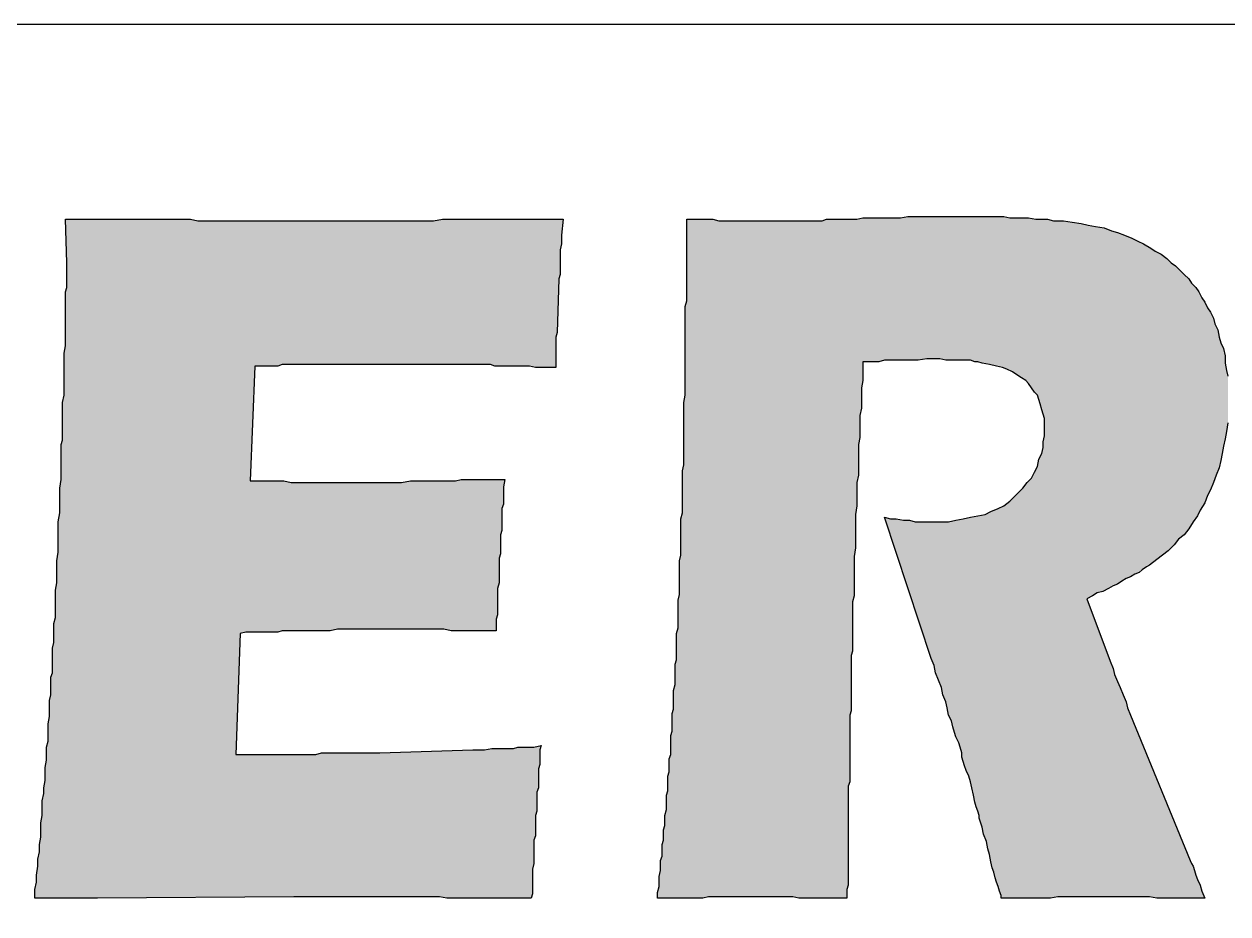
# Model space of a CAD drawing. Extents: x 0 to 48, y 0 to 36.
# Drawn here: x 45.535 to 46.22, y 6.915 to 7.422 of the extents above; entities that cross this region are included whole.
import ezdxf

# ---------------------------------------------------------------- set-up
doc = ezdxf.new("R2010")
doc.units = 0
doc.header["$LTSCALE"] = 10
doc.header["$MEASUREMENT"] = 0
doc.layers.add('BDR-18', color=1, linetype='Continuous')

# ---------------------------------------------------------------- blocks, each defined once
blk = doc.blocks.new('hel_logo_borderless')
at = {"layer": 'BDR-18', "linetype": 'ByBlock'}
h = blk.add_hatch(color=256, dxfattribs=at)
h.dxf.hatch_style = 1
h.paths.add_polyline_path([(1.04104, 1.37716), (1.04104, 1.38212), (1.04186, 1.38627), (1.04186, 1.39041), (1.04269, 1.39537), (1.04269, 1.39951), (1.04352, 1.40365), (1.04352, 1.40779), (1.04435, 1.41193), (1.04435, 1.41607), (1.04435, 1.42021), (1.04518, 1.42435), (1.04518, 1.42849), (1.04518, 1.43263), (1.046, 1.43677), (1.046, 1.44009), (1.04683, 1.44423), (1.04683, 1.44837), (1.04683, 1.45168), (1.04766, 1.45582), (1.04766, 1.45913), (1.04766, 1.46327), (1.04849, 1.46658), (1.04849, 1.4699), (1.04849, 1.47321), (1.04849, 1.47652), (1.04932, 1.48066), (1.04932, 1.48397), (1.04932, 1.48728), (1.04932, 1.48977), (1.05014, 1.49308), (1.05014, 1.49639), (1.05014, 1.4997), (1.05014, 1.50302), (1.05097, 1.5055), (1.05097, 1.50881), (1.05097, 1.51213), (1.05097, 1.51544), (1.05097, 1.51958), (1.0518, 1.52289), (1.0518, 1.5262), (1.0518, 1.52951), (1.0518, 1.53365), (1.05263, 1.53697), (1.05263, 1.54111), (1.05263, 1.54525), (1.05263, 1.54856), (1.05263, 1.5527), (1.05346, 1.55684), (1.05346, 1.56098), (1.05346, 1.56512), (1.05346, 1.56926), (1.05428, 1.57423), (1.05428, 1.57837), (1.05428, 1.58251), (1.05428, 1.58748), (1.05428, 1.59162), (1.05511, 1.59658), (1.05511, 1.60072), (1.05511, 1.60569), (1.05511, 1.61066), (1.05594, 1.61563), (1.05594, 1.61811), (1.05594, 1.6206), (1.05594, 1.62308), (1.05594, 1.62557), (1.05594, 1.62805), (1.05594, 1.63053), (1.05594, 1.63302), (1.05594, 1.6355), (1.05677, 1.63799), (1.05677, 1.64047), (1.05677, 1.64544), (1.05677, 1.65041), (1.05677, 1.65455), (1.05677, 1.65951), (1.0576, 1.66365), (1.0576, 1.66779), (1.0576, 1.67193), (1.0576, 1.67607), (1.0576, 1.68021), (1.0576, 1.68436), (1.0576, 1.68767), (1.05842, 1.69181), (1.05842, 1.69512), (1.05842, 1.69843), (1.05842, 1.70174), (1.05842, 1.70506), (1.05842, 1.70837), (1.05842, 1.71085), (1.05842, 1.71416), (1.05842, 1.71665), (1.05842, 1.71996), (1.05842, 1.72244), (1.05925, 1.72493), (1.05925, 1.72741), (1.05925, 1.73155), (1.05925, 1.73569), (1.05925, 1.739), (1.05842, 1.76385), (1.06256, 1.76385), (1.0667, 1.76385), (1.07002, 1.76385), (1.07416, 1.76385), (1.0783, 1.76385), (1.08161, 1.76385), (1.08575, 1.76385), (1.08989, 1.76385), (1.09403, 1.76385), (1.09817, 1.76385), (1.10314, 1.76385), (1.10728, 1.76385), (1.11142, 1.76385), (1.11556, 1.76385), (1.12053, 1.76385), (1.12467, 1.76385), (1.12963, 1.76385), (1.13377, 1.76302), (1.13874, 1.76302), (1.14288, 1.76302), (1.14785, 1.76302), (1.15282, 1.76302), (1.15779, 1.76302), (1.16276, 1.76302), (1.16524, 1.76302), (1.16772, 1.76302), (1.17021, 1.76302), (1.17269, 1.76302), (1.17518, 1.76302), (1.17766, 1.76302), (1.18014, 1.76302), (1.18263, 1.76302), (1.18511, 1.76302), (1.1876, 1.76302), (1.19008, 1.76302), (1.19256, 1.76302), (1.19505, 1.76302), (1.19836, 1.76302), (1.20084, 1.76302), (1.20333, 1.76302), (1.2083, 1.76302), (1.21327, 1.76302), (1.21741, 1.76302), (1.22237, 1.76302), (1.22734, 1.76302), (1.23231, 1.76302), (1.23645, 1.76302), (1.24142, 1.76302), (1.24556, 1.76302), (1.25053, 1.76302), (1.25467, 1.76302), (1.25963, 1.76302), (1.26378, 1.76302), (1.26792, 1.76302), (1.27288, 1.76385), (1.27702, 1.76385), (1.28116, 1.76385), (1.2853, 1.76385), (1.28944, 1.76385), (1.29358, 1.76385), (1.29772, 1.76385), (1.30186, 1.76385), (1.306, 1.76385), (1.31014, 1.76385), (1.31428, 1.76385), (1.31842, 1.76385), (1.32174, 1.76385), (1.32588, 1.76385), (1.33002, 1.76385), (1.33333, 1.76385), (1.33747, 1.76385), (1.34161, 1.76385), (1.34078, 1.75474), (1.34078, 1.75308), (1.34078, 1.75143), (1.34078, 1.74977), (1.33995, 1.74646), (1.33995, 1.74315), (1.33995, 1.73983), (1.33995, 1.73735), (1.33995, 1.73486), (1.33995, 1.73238), (1.33913, 1.7299), (1.3383, 1.69926), (1.33747, 1.69678), (1.33747, 1.69429), (1.33747, 1.69181), (1.33747, 1.68932), (1.33747, 1.68684), (1.33747, 1.68436), (1.33747, 1.68187), (1.33747, 1.67939), (1.33416, 1.67939), (1.33167, 1.67939), (1.32836, 1.67939), (1.32588, 1.67939), (1.32257, 1.68021), (1.32008, 1.68021), (1.31677, 1.68021), (1.31428, 1.68021), (1.31097, 1.68021), (1.30849, 1.68021), (1.306, 1.68021), (1.30269, 1.68021), (1.30021, 1.68104), (1.29772, 1.68104), (1.29524, 1.68104), (1.29276, 1.68104), (1.29027, 1.68104), (1.28779, 1.68104), (1.2853, 1.68104), (1.28282, 1.68104), (1.27785, 1.68104), (1.27288, 1.68104), (1.26874, 1.68104), (1.26378, 1.68104), (1.25963, 1.68104), (1.25549, 1.68104), (1.25053, 1.68104), (1.24639, 1.68104), (1.24225, 1.68104), (1.23893, 1.68104), (1.23479, 1.68104), (1.23148, 1.68104), (1.22817, 1.68104), (1.22486, 1.68104), (1.22155, 1.68104), (1.21906, 1.68104), (1.21658, 1.68104), (1.21409, 1.68104), (1.21161, 1.68104), (1.20995, 1.68104), (1.20581, 1.68104), (1.2025, 1.68104), (1.19919, 1.68104), (1.19422, 1.68104), (1.19256, 1.68104), (1.19008, 1.68104), (1.1876, 1.68104), (1.18428, 1.68104), (1.1818, 1.68104), (1.17932, 1.68021), (1.176, 1.68021), (1.17269, 1.68021), (1.16938, 1.68021), (1.16607, 1.68021), (1.16358, 1.6148), (1.1669, 1.6148), (1.17104, 1.6148), (1.17435, 1.6148), (1.17849, 1.6148), (1.18263, 1.6148), (1.18677, 1.61397), (1.19091, 1.61397), (1.19588, 1.61397), (1.20002, 1.61397), (1.20416, 1.61397), (1.20913, 1.61397), (1.21327, 1.61397), (1.21823, 1.61397), (1.2232, 1.61397), (1.22817, 1.61397), (1.23065, 1.61397), (1.23314, 1.61397), (1.23479, 1.61397), (1.23728, 1.61397), (1.23976, 1.61397), (1.24307, 1.61397), (1.24639, 1.61397), (1.2497, 1.61397), (1.25467, 1.6148), (1.25881, 1.6148), (1.26129, 1.6148), (1.26378, 1.6148), (1.26626, 1.6148), (1.26874, 1.6148), (1.27206, 1.6148), (1.27454, 1.6148), (1.27785, 1.6148), (1.28034, 1.6148), (1.28365, 1.61563), (1.28696, 1.61563), (1.29027, 1.61563), (1.29358, 1.61563), (1.2969, 1.61563), (1.30104, 1.61563), (1.30435, 1.61563), (1.30849, 1.61563), (1.30766, 1.61149), (1.30766, 1.60652), (1.30766, 1.60155), (1.30683, 1.59907), (1.30683, 1.59741), (1.30683, 1.5941), (1.30683, 1.59162), (1.30683, 1.58913), (1.30683, 1.58665), (1.306, 1.58416), (1.306, 1.58168), (1.306, 1.5792), (1.306, 1.57588), (1.306, 1.5734), (1.30518, 1.57092), (1.30518, 1.56843), (1.30518, 1.56512), (1.30518, 1.56263), (1.30518, 1.55932), (1.30518, 1.55684), (1.30435, 1.55353), (1.30435, 1.55104), (1.30435, 1.54773), (1.30435, 1.54525), (1.30435, 1.54193), (1.30435, 1.53862), (1.30352, 1.53614), (1.30352, 1.53283), (1.30352, 1.52951), (1.30104, 1.52951), (1.29855, 1.52951), (1.29524, 1.52951), (1.29276, 1.52951), (1.29027, 1.52951), (1.28779, 1.52951), (1.2853, 1.52951), (1.28282, 1.52951), (1.27785, 1.52951), (1.27371, 1.53034), (1.26874, 1.53034), (1.2646, 1.53034), (1.26046, 1.53034), (1.25632, 1.53034), (1.25301, 1.53034), (1.24887, 1.53034), (1.24556, 1.53034), (1.24225, 1.53034), (1.23893, 1.53034), (1.23645, 1.53034), (1.23148, 1.53034), (1.22734, 1.53034), (1.2232, 1.53034), (1.21823, 1.53034), (1.21327, 1.53034), (1.20913, 1.52951), (1.20416, 1.52951), (1.19919, 1.52951), (1.1967, 1.52951), (1.19422, 1.52951), (1.19174, 1.52951), (1.18925, 1.52951), (1.18677, 1.52951), (1.18428, 1.52951), (1.1818, 1.52951), (1.17932, 1.52869), (1.17683, 1.52869), (1.17435, 1.52869), (1.17104, 1.52869), (1.16855, 1.52869), (1.16607, 1.52869), (1.16358, 1.52869), (1.1611, 1.52869), (1.15779, 1.52786), (1.1553, 1.45913), (1.18428, 1.45913), (1.1876, 1.45913), (1.19008, 1.45913), (1.19256, 1.45913), (1.19505, 1.45913), (1.19753, 1.45913), (1.20084, 1.45913), (1.20416, 1.45996), (1.20747, 1.45996), (1.21078, 1.45996), (1.21492, 1.45996), (1.21906, 1.45996), (1.2232, 1.45996), (1.22817, 1.45996), (1.23231, 1.45996), (1.23479, 1.45996), (1.23728, 1.45996), (1.29027, 1.46162), (1.29276, 1.46162), (1.2969, 1.46162), (1.30104, 1.46244), (1.30269, 1.46244), (1.30518, 1.46244), (1.30766, 1.46244), (1.31014, 1.46244), (1.31346, 1.46244), (1.31594, 1.46327), (1.31925, 1.46327), (1.32257, 1.46327), (1.32505, 1.46327), (1.32919, 1.4641), (1.32836, 1.46162), (1.32836, 1.4583), (1.32836, 1.45582), (1.32836, 1.45334), (1.32753, 1.45085), (1.32753, 1.44837), (1.32753, 1.44506), (1.32753, 1.44257), (1.32753, 1.44009), (1.32671, 1.4376), (1.32671, 1.43512), (1.32671, 1.43181), (1.32671, 1.42932), (1.32671, 1.42684), (1.32588, 1.42435), (1.32588, 1.42104), (1.32588, 1.41856), (1.32588, 1.41607), (1.32588, 1.41276), (1.32505, 1.41028), (1.32505, 1.40779), (1.32505, 1.40531), (1.32505, 1.402), (1.32505, 1.39951), (1.32505, 1.39703), (1.32422, 1.39372), (1.32422, 1.39123), (1.32422, 1.38875), (1.32422, 1.38544), (1.32422, 1.38295), (1.32422, 1.37964), (1.32339, 1.37716), (1.32008, 1.37716), (1.31594, 1.37716), (1.3118, 1.37716), (1.30849, 1.37716), (1.30435, 1.37716), (1.30021, 1.37716), (1.29607, 1.37716), (1.29193, 1.37716), (1.28779, 1.37716), (1.28365, 1.37716), (1.27951, 1.37716), (1.27537, 1.37716), (1.27123, 1.37798), (1.26709, 1.37798), (1.26295, 1.37798), (1.25881, 1.37798), (1.25467, 1.37798), (1.25053, 1.37798), (1.24639, 1.37798), (1.24225, 1.37798), (1.23728, 1.37798), (1.23314, 1.37798), (1.229, 1.37798), (1.22403, 1.37798), (1.21989, 1.37798), (1.21575, 1.37798), (1.21078, 1.37798), (1.20664, 1.37798), (1.20167, 1.37798), (1.19753, 1.37798), (1.19256, 1.37798), (1.18842, 1.37798), (1.07664, 1.37716)])
h = blk.add_hatch(color=256, dxfattribs=at)
h.dxf.hatch_style = 1
h.paths.add_polyline_path([(1.39543, 1.37716), (1.39543, 1.38047), (1.39626, 1.38378), (1.39626, 1.38627), (1.39626, 1.38958), (1.39709, 1.39289), (1.39709, 1.39537), (1.39709, 1.39869), (1.39792, 1.40117), (1.39792, 1.40448), (1.39792, 1.40779), (1.39874, 1.41028), (1.39874, 1.41359), (1.39874, 1.41607), (1.39957, 1.41856), (1.39957, 1.42187), (1.39957, 1.42435), (1.4004, 1.42767), (1.4004, 1.43015), (1.4004, 1.43263), (1.4004, 1.43595), (1.40123, 1.43843), (1.40123, 1.44091), (1.40123, 1.4434), (1.40123, 1.44671), (1.40206, 1.4492), (1.40206, 1.45168), (1.40206, 1.45416), (1.40206, 1.45665), (1.40288, 1.45913), (1.40288, 1.46162), (1.40288, 1.4641), (1.40288, 1.46658), (1.40288, 1.4699), (1.40371, 1.47238), (1.40371, 1.47486), (1.40371, 1.47735), (1.40371, 1.47983), (1.40371, 1.48232), (1.40454, 1.4848), (1.40454, 1.48811), (1.40454, 1.4906), (1.40454, 1.49308), (1.40454, 1.49556), (1.40537, 1.49888), (1.40537, 1.50136), (1.40537, 1.50467), (1.40537, 1.50716), (1.40537, 1.51047), (1.4062, 1.51295), (1.4062, 1.51627), (1.4062, 1.51875), (1.4062, 1.52206), (1.4062, 1.52455), (1.4062, 1.52786), (1.40702, 1.53117), (1.40702, 1.53448), (1.40702, 1.53697), (1.40702, 1.54028), (1.40702, 1.54359), (1.40702, 1.5469), (1.40785, 1.55021), (1.40785, 1.55353), (1.40785, 1.55601), (1.40785, 1.55932), (1.40785, 1.56263), (1.40785, 1.56595), (1.40785, 1.56926), (1.40868, 1.57257), (1.40868, 1.57588), (1.40868, 1.5792), (1.40868, 1.58334), (1.40868, 1.58665), (1.40868, 1.58996), (1.40868, 1.59327), (1.40951, 1.59658), (1.40951, 1.5999), (1.40951, 1.60321), (1.40951, 1.60652), (1.40951, 1.61066), (1.40951, 1.61397), (1.40951, 1.61728), (1.40951, 1.6206), (1.41034, 1.62391), (1.41034, 1.62805), (1.41034, 1.63136), (1.41034, 1.63467), (1.41034, 1.63799), (1.41034, 1.64213), (1.41034, 1.64544), (1.41034, 1.64875), (1.41034, 1.65289), (1.41034, 1.6562), (1.41034, 1.65951), (1.41116, 1.66365), (1.41116, 1.66697), (1.41116, 1.67111), (1.41116, 1.67442), (1.41116, 1.67773), (1.41116, 1.68187), (1.41116, 1.68518), (1.41116, 1.6885), (1.41116, 1.69181), (1.41116, 1.69512), (1.41116, 1.69843), (1.41116, 1.70174), (1.41116, 1.70506), (1.41116, 1.70837), (1.41116, 1.71168), (1.41116, 1.71416), (1.41199, 1.71748), (1.41199, 1.72079), (1.41199, 1.72327), (1.41199, 1.72658), (1.41199, 1.72907), (1.41199, 1.73155), (1.41199, 1.73486), (1.41199, 1.73735), (1.41199, 1.73983), (1.41199, 1.74232), (1.41199, 1.7448), (1.41199, 1.74729), (1.41199, 1.74977), (1.41199, 1.75225), (1.41199, 1.75474), (1.41199, 1.75971), (1.41199, 1.76385), (1.41613, 1.76385), (1.41944, 1.76385), (1.42358, 1.76385), (1.4269, 1.76385), (1.43021, 1.76302), (1.43435, 1.76302), (1.43766, 1.76302), (1.44097, 1.76302), (1.44346, 1.76302), (1.44677, 1.76302), (1.45008, 1.76302), (1.45257, 1.76302), (1.45505, 1.76302), (1.45836, 1.76302), (1.46085, 1.76302), (1.46333, 1.76302), (1.46581, 1.76302), (1.4683, 1.76302), (1.47078, 1.76302), (1.47409, 1.76302), (1.47658, 1.76302), (1.47989, 1.76302), (1.48237, 1.76302), (1.48569, 1.76302), (1.489, 1.76302), (1.49148, 1.76385), (1.49479, 1.76385), (1.49811, 1.76385), (1.50225, 1.76385), (1.50556, 1.76385), (1.50887, 1.76385), (1.51218, 1.76467), (1.51632, 1.76467), (1.51964, 1.76467), (1.52295, 1.76467), (1.52709, 1.76467), (1.5304, 1.76467), (1.53371, 1.76467), (1.53785, 1.7655), (1.54116, 1.7655), (1.54448, 1.7655), (1.54862, 1.7655), (1.55193, 1.7655), (1.55524, 1.7655), (1.55855, 1.7655), (1.56187, 1.7655), (1.56601, 1.7655), (1.56932, 1.7655), (1.57346, 1.7655), (1.57677, 1.7655), (1.58091, 1.7655), (1.58505, 1.7655), (1.58836, 1.7655), (1.5925, 1.7655), (1.59581, 1.76467), (1.59995, 1.76467), (1.60327, 1.76467), (1.60658, 1.76467), (1.61072, 1.76385), (1.61403, 1.76385), (1.61734, 1.76385), (1.62066, 1.76302), (1.62397, 1.76302), (1.62645, 1.76302), (1.63142, 1.76219), (1.63639, 1.76136), (1.64053, 1.76053), (1.64467, 1.75971), (1.64964, 1.75888), (1.65378, 1.75722), (1.65709, 1.75639), (1.66123, 1.75474), (1.66537, 1.75308), (1.66868, 1.75143), (1.67199, 1.74977), (1.67613, 1.74729), (1.67862, 1.74563), (1.68193, 1.74397), (1.68524, 1.74149), (1.68773, 1.739), (1.69021, 1.73735), (1.69269, 1.73486), (1.69518, 1.73238), (1.69766, 1.7299), (1.69932, 1.72741), (1.7018, 1.72493), (1.70346, 1.72244), (1.70511, 1.71913), (1.70677, 1.71665), (1.70843, 1.71334), (1.71008, 1.71085), (1.71174, 1.70754), (1.71257, 1.70423), (1.71422, 1.70092), (1.71505, 1.69678), (1.71588, 1.69346), (1.71753, 1.69015), (1.71836, 1.68601), (1.71836, 1.68187), (1.71919, 1.67773), (1.72002, 1.67442), (1.72002, 1.67028), (1.72002, 1.66614), (1.72002, 1.662), (1.72002, 1.65703), (1.72002, 1.65206), (1.72002, 1.64792), (1.71919, 1.64295), (1.71836, 1.63881), (1.71753, 1.63467), (1.71671, 1.63053), (1.71588, 1.62639), (1.71505, 1.62225), (1.71339, 1.61811), (1.71174, 1.61397), (1.71008, 1.60983), (1.70843, 1.60652), (1.70677, 1.60238), (1.70429, 1.59824), (1.70263, 1.59493), (1.70015, 1.59162), (1.69766, 1.58748), (1.69518, 1.58416), (1.69187, 1.58168), (1.68938, 1.57837), (1.68607, 1.57506), (1.68276, 1.57257), (1.67945, 1.57009), (1.6753, 1.56678), (1.67365, 1.56595), (1.67116, 1.56429), (1.66951, 1.56263), (1.66702, 1.56181), (1.66454, 1.56015), (1.66206, 1.55932), (1.65957, 1.55767), (1.65709, 1.55601), (1.6546, 1.55518), (1.65212, 1.55353), (1.64881, 1.55187), (1.6455, 1.55104), (1.64301, 1.54939), (1.6397, 1.54773), (1.65295, 1.51213), (1.6546, 1.50799), (1.65543, 1.50467), (1.65709, 1.50053), (1.65874, 1.49722), (1.6604, 1.49308), (1.66206, 1.48894), (1.66288, 1.48563), (1.66454, 1.48149), (1.69849, 1.39869), (1.69932, 1.39703), (1.70015, 1.39537), (1.70097, 1.39289), (1.7018, 1.39041), (1.70263, 1.38792), (1.70429, 1.38461), (1.70511, 1.3813), (1.70677, 1.37716), (1.70429, 1.37716), (1.7018, 1.37716), (1.69932, 1.37716), (1.69683, 1.37716), (1.69187, 1.37716), (1.68773, 1.37716), (1.68359, 1.37716), (1.67945, 1.37716), (1.6753, 1.37798), (1.67199, 1.37798), (1.66868, 1.37798), (1.66537, 1.37798), (1.66206, 1.37798), (1.65957, 1.37798), (1.65709, 1.37798), (1.6546, 1.37798), (1.65046, 1.37798), (1.64798, 1.37798), (1.6455, 1.37798), (1.64301, 1.37798), (1.64053, 1.37798), (1.63722, 1.37798), (1.6339, 1.37798), (1.63059, 1.37798), (1.62645, 1.37798), (1.62314, 1.37798), (1.619, 1.37716), (1.61486, 1.37716), (1.60989, 1.37716), (1.60575, 1.37716), (1.60078, 1.37716), (1.5983, 1.37716), (1.59581, 1.37716), (1.59333, 1.37716), (1.59085, 1.37716), (1.59085, 1.37881), (1.59002, 1.3813), (1.58919, 1.38378), (1.58836, 1.38627), (1.58753, 1.38875), (1.58671, 1.39206), (1.58588, 1.39455), (1.58505, 1.39786), (1.58422, 1.402), (1.58339, 1.40531), (1.58257, 1.40945), (1.58091, 1.41359), (1.58008, 1.41773), (1.57843, 1.4227), (1.57843, 1.42435), (1.5776, 1.42684), (1.57677, 1.42932), (1.57594, 1.43181), (1.57511, 1.43595), (1.57429, 1.44009), (1.57346, 1.4434), (1.57263, 1.44671), (1.57097, 1.45002), (1.57015, 1.45251), (1.56932, 1.45499), (1.56849, 1.45748), (1.56849, 1.45996), (1.56766, 1.46327), (1.56683, 1.46576), (1.56518, 1.46907), (1.56435, 1.47155), (1.56352, 1.47486), (1.56269, 1.47818), (1.56104, 1.48149), (1.56021, 1.48563), (1.55938, 1.48894), (1.55772, 1.49308), (1.5569, 1.49722), (1.55524, 1.50136), (1.55358, 1.5055), (1.55276, 1.50964), (1.5511, 1.51378), (1.5246, 1.5941), (1.52792, 1.59327), (1.53123, 1.59327), (1.53537, 1.59244), (1.53868, 1.59244), (1.54199, 1.59162), (1.5453, 1.59162), (1.54862, 1.59162), (1.55193, 1.59162), (1.55607, 1.59162), (1.56104, 1.59162), (1.56518, 1.59244), (1.56932, 1.59327), (1.57346, 1.5941), (1.5776, 1.59493), (1.58174, 1.59576), (1.58505, 1.59741), (1.58919, 1.59907), (1.5925, 1.60072), (1.59581, 1.60321), (1.5983, 1.60569), (1.60078, 1.60818), (1.60327, 1.61066), (1.60575, 1.61397), (1.60823, 1.61646), (1.60989, 1.61977), (1.61155, 1.62308), (1.61237, 1.62722), (1.61403, 1.63053), (1.61486, 1.63385), (1.61486, 1.63716), (1.61569, 1.64047), (1.61569, 1.64461), (1.61569, 1.64709), (1.61569, 1.65041), (1.61486, 1.65289), (1.61403, 1.65537), (1.6132, 1.65869), (1.61237, 1.66117), (1.61155, 1.66365), (1.60989, 1.66531), (1.60823, 1.66779), (1.60658, 1.67028), (1.60492, 1.67193), (1.60244, 1.67359), (1.59995, 1.67525), (1.59747, 1.6769), (1.59416, 1.67856), (1.59167, 1.67939), (1.58836, 1.68021), (1.58422, 1.68104), (1.58008, 1.68187), (1.5776, 1.6827), (1.57594, 1.6827), (1.57346, 1.68353), (1.57097, 1.68353), (1.56766, 1.68353), (1.56518, 1.68353), (1.56187, 1.68353), (1.55938, 1.68353), (1.55607, 1.68436), (1.55276, 1.68436), (1.54862, 1.68436), (1.54365, 1.68353), (1.53951, 1.68353), (1.53454, 1.68353), (1.53206, 1.68353), (1.52957, 1.68353), (1.52709, 1.68353), (1.5246, 1.68353), (1.52129, 1.6827), (1.51881, 1.6827), (1.5155, 1.6827), (1.51218, 1.6827), (1.51218, 1.67939), (1.51218, 1.67525), (1.51218, 1.67193), (1.51136, 1.66779), (1.51136, 1.66365), (1.51136, 1.66034), (1.51136, 1.6562), (1.51053, 1.65206), (1.51053, 1.64792), (1.51053, 1.64378), (1.51053, 1.63964), (1.5097, 1.6355), (1.5097, 1.63136), (1.5097, 1.62722), (1.5097, 1.62308), (1.5097, 1.61811), (1.50887, 1.61397), (1.50887, 1.60983), (1.50887, 1.60486), (1.50887, 1.60072), (1.50804, 1.59576), (1.50804, 1.59079), (1.50804, 1.58582), (1.50804, 1.58168), (1.50804, 1.57671), (1.50722, 1.57174), (1.50722, 1.56926), (1.50722, 1.56678), (1.50722, 1.56429), (1.50722, 1.56181), (1.50722, 1.55932), (1.50722, 1.55684), (1.50722, 1.55435), (1.50722, 1.55187), (1.50722, 1.54939), (1.50639, 1.54607), (1.50639, 1.54359), (1.50639, 1.54111), (1.50639, 1.53862), (1.50639, 1.53614), (1.50639, 1.53365), (1.50639, 1.53117), (1.50639, 1.52786), (1.50639, 1.52537), (1.50639, 1.52289), (1.50639, 1.52041), (1.50639, 1.51792), (1.50556, 1.51544), (1.50556, 1.51295), (1.50556, 1.50964), (1.50556, 1.50716), (1.50556, 1.50467), (1.50556, 1.50219), (1.50556, 1.4997), (1.50556, 1.49722), (1.50556, 1.49474), (1.50556, 1.49225), (1.50556, 1.48894), (1.50556, 1.48646), (1.50556, 1.48397), (1.50473, 1.48149), (1.50473, 1.479), (1.50473, 1.47652), (1.50473, 1.47404), (1.50473, 1.47155), (1.50473, 1.46907), (1.50473, 1.46576), (1.50473, 1.46327), (1.50473, 1.46079), (1.50473, 1.4583), (1.50473, 1.45582), (1.50473, 1.45334), (1.50473, 1.45085), (1.50473, 1.44837), (1.50473, 1.44588), (1.50473, 1.4434), (1.5039, 1.44091), (1.5039, 1.4376), (1.5039, 1.43512), (1.5039, 1.43263), (1.5039, 1.43015), (1.5039, 1.42767), (1.5039, 1.42518), (1.5039, 1.4227), (1.5039, 1.42021), (1.5039, 1.41773), (1.5039, 1.41525), (1.5039, 1.41276), (1.5039, 1.41028), (1.5039, 1.40779), (1.5039, 1.40531), (1.5039, 1.40283), (1.5039, 1.39951), (1.5039, 1.39703), (1.5039, 1.39455), (1.5039, 1.39206), (1.5039, 1.38958), (1.5039, 1.38709), (1.5039, 1.38461), (1.50308, 1.38212), (1.50308, 1.37964), (1.50308, 1.37716), (1.50059, 1.37716), (1.49811, 1.37716), (1.49562, 1.37716), (1.49314, 1.37716), (1.489, 1.37716), (1.48403, 1.37716), (1.47989, 1.37716), (1.47575, 1.37716), (1.47244, 1.37798), (1.4683, 1.37798), (1.46499, 1.37798), (1.4625, 1.37798), (1.45919, 1.37798), (1.45671, 1.37798), (1.45422, 1.37798), (1.45174, 1.37798), (1.44843, 1.37798), (1.44429, 1.37798), (1.4418, 1.37798), (1.43932, 1.37798), (1.43683, 1.37798), (1.43435, 1.37798), (1.43104, 1.37798), (1.42772, 1.37798), (1.42441, 1.37798), (1.4211, 1.37716), (1.41696, 1.37716), (1.41282, 1.37716), (1.40868, 1.37716), (1.40454, 1.37716), (1.4004, 1.37716)])
blk.add_lwpolyline([(1.04104, 1.37716), (1.04104, 1.38212), (1.04186, 1.38627), (1.04186, 1.39041), (1.04269, 1.39537), (1.04269, 1.39951), (1.04352, 1.40365), (1.04352, 1.40779), (1.04435, 1.41193), (1.04435, 1.41607), (1.04435, 1.42021), (1.04518, 1.42435), (1.04518, 1.42849), (1.04518, 1.43263), (1.046, 1.43677), (1.046, 1.44009), (1.04683, 1.44423), (1.04683, 1.44837), (1.04683, 1.45168), (1.04766, 1.45582), (1.04766, 1.45913), (1.04766, 1.46327), (1.04849, 1.46658), (1.04849, 1.4699), (1.04849, 1.47321), (1.04849, 1.47652), (1.04932, 1.48066), (1.04932, 1.48397), (1.04932, 1.48728), (1.04932, 1.48977), (1.05014, 1.49308), (1.05014, 1.49639), (1.05014, 1.4997), (1.05014, 1.50302), (1.05097, 1.5055), (1.05097, 1.50881), (1.05097, 1.51213), (1.05097, 1.51544), (1.05097, 1.51958), (1.0518, 1.52289), (1.0518, 1.5262), (1.0518, 1.52951), (1.0518, 1.53365), (1.05263, 1.53697), (1.05263, 1.54111), (1.05263, 1.54525), (1.05263, 1.54856), (1.05263, 1.5527), (1.05346, 1.55684), (1.05346, 1.56098), (1.05346, 1.56512), (1.05346, 1.56926), (1.05428, 1.57423), (1.05428, 1.57837), (1.05428, 1.58251), (1.05428, 1.58748), (1.05428, 1.59162), (1.05511, 1.59658), (1.05511, 1.60072), (1.05511, 1.60569), (1.05511, 1.61066), (1.05594, 1.61563), (1.05594, 1.61811), (1.05594, 1.6206), (1.05594, 1.62308), (1.05594, 1.62557), (1.05594, 1.62805), (1.05594, 1.63053), (1.05594, 1.63302), (1.05594, 1.6355), (1.05677, 1.63799), (1.05677, 1.64047), (1.05677, 1.64544), (1.05677, 1.65041), (1.05677, 1.65455), (1.05677, 1.65951), (1.0576, 1.66365), (1.0576, 1.66779), (1.0576, 1.67193), (1.0576, 1.67607), (1.0576, 1.68021), (1.0576, 1.68436), (1.0576, 1.68767), (1.05842, 1.69181), (1.05842, 1.69512), (1.05842, 1.69843), (1.05842, 1.70174), (1.05842, 1.70506), (1.05842, 1.70837), (1.05842, 1.71085), (1.05842, 1.71416), (1.05842, 1.71665), (1.05842, 1.71996), (1.05842, 1.72244), (1.05925, 1.72493), (1.05925, 1.72741), (1.05925, 1.73155), (1.05925, 1.73569), (1.05925, 1.739), (1.05842, 1.76385), (1.06256, 1.76385), (1.0667, 1.76385), (1.07002, 1.76385), (1.07416, 1.76385), (1.0783, 1.76385), (1.08161, 1.76385), (1.08575, 1.76385), (1.08989, 1.76385), (1.09403, 1.76385), (1.09817, 1.76385), (1.10314, 1.76385), (1.10728, 1.76385), (1.11142, 1.76385), (1.11556, 1.76385), (1.12053, 1.76385), (1.12467, 1.76385), (1.12963, 1.76385), (1.13377, 1.76302), (1.13874, 1.76302), (1.14288, 1.76302), (1.14785, 1.76302), (1.15282, 1.76302), (1.15779, 1.76302), (1.16276, 1.76302), (1.16524, 1.76302), (1.16772, 1.76302), (1.17021, 1.76302), (1.17269, 1.76302), (1.17518, 1.76302), (1.17766, 1.76302), (1.18014, 1.76302), (1.18263, 1.76302), (1.18511, 1.76302), (1.1876, 1.76302), (1.19008, 1.76302), (1.19256, 1.76302), (1.19505, 1.76302), (1.19836, 1.76302), (1.20084, 1.76302), (1.20333, 1.76302), (1.2083, 1.76302), (1.21327, 1.76302), (1.21741, 1.76302), (1.22237, 1.76302), (1.22734, 1.76302), (1.23231, 1.76302), (1.23645, 1.76302), (1.24142, 1.76302), (1.24556, 1.76302), (1.25053, 1.76302), (1.25467, 1.76302), (1.25963, 1.76302), (1.26378, 1.76302), (1.26792, 1.76302), (1.27288, 1.76385), (1.27702, 1.76385), (1.28116, 1.76385), (1.2853, 1.76385), (1.28944, 1.76385), (1.29358, 1.76385), (1.29772, 1.76385), (1.30186, 1.76385), (1.306, 1.76385), (1.31014, 1.76385), (1.31428, 1.76385), (1.31842, 1.76385), (1.32174, 1.76385), (1.32588, 1.76385), (1.33002, 1.76385), (1.33333, 1.76385), (1.33747, 1.76385), (1.34161, 1.76385), (1.34078, 1.75474), (1.34078, 1.75308), (1.34078, 1.75143), (1.34078, 1.74977), (1.33995, 1.74646), (1.33995, 1.74315), (1.33995, 1.73983), (1.33995, 1.73735), (1.33995, 1.73486), (1.33995, 1.73238), (1.33913, 1.7299), (1.3383, 1.69926), (1.33747, 1.69678), (1.33747, 1.69429), (1.33747, 1.69181), (1.33747, 1.68932), (1.33747, 1.68684), (1.33747, 1.68436), (1.33747, 1.68187), (1.33747, 1.67939), (1.33416, 1.67939), (1.33167, 1.67939), (1.32836, 1.67939), (1.32588, 1.67939), (1.32257, 1.68021), (1.32008, 1.68021), (1.31677, 1.68021), (1.31428, 1.68021), (1.31097, 1.68021), (1.30849, 1.68021), (1.306, 1.68021), (1.30269, 1.68021), (1.30021, 1.68104), (1.29772, 1.68104), (1.29524, 1.68104), (1.29276, 1.68104), (1.29027, 1.68104), (1.28779, 1.68104), (1.2853, 1.68104), (1.28282, 1.68104), (1.27785, 1.68104), (1.27288, 1.68104), (1.26874, 1.68104), (1.26378, 1.68104), (1.25963, 1.68104), (1.25549, 1.68104), (1.25053, 1.68104), (1.24639, 1.68104), (1.24225, 1.68104), (1.23893, 1.68104), (1.23479, 1.68104), (1.23148, 1.68104), (1.22817, 1.68104), (1.22486, 1.68104), (1.22155, 1.68104), (1.21906, 1.68104), (1.21658, 1.68104), (1.21409, 1.68104), (1.21161, 1.68104), (1.20995, 1.68104), (1.20581, 1.68104), (1.2025, 1.68104), (1.19919, 1.68104), (1.19422, 1.68104), (1.19256, 1.68104), (1.19008, 1.68104), (1.1876, 1.68104), (1.18428, 1.68104), (1.1818, 1.68104), (1.17932, 1.68021), (1.176, 1.68021), (1.17269, 1.68021), (1.16938, 1.68021), (1.16607, 1.68021), (1.16358, 1.6148), (1.1669, 1.6148), (1.17104, 1.6148), (1.17435, 1.6148), (1.17849, 1.6148), (1.18263, 1.6148), (1.18677, 1.61397), (1.19091, 1.61397), (1.19588, 1.61397), (1.20002, 1.61397), (1.20416, 1.61397), (1.20913, 1.61397), (1.21327, 1.61397), (1.21823, 1.61397), (1.2232, 1.61397), (1.22817, 1.61397), (1.23065, 1.61397), (1.23314, 1.61397), (1.23479, 1.61397), (1.23728, 1.61397), (1.23976, 1.61397), (1.24307, 1.61397), (1.24639, 1.61397), (1.2497, 1.61397), (1.25467, 1.6148), (1.25881, 1.6148), (1.26129, 1.6148), (1.26378, 1.6148), (1.26626, 1.6148), (1.26874, 1.6148), (1.27206, 1.6148), (1.27454, 1.6148), (1.27785, 1.6148), (1.28034, 1.6148), (1.28365, 1.61563), (1.28696, 1.61563), (1.29027, 1.61563), (1.29358, 1.61563), (1.2969, 1.61563), (1.30104, 1.61563), (1.30435, 1.61563), (1.30849, 1.61563), (1.30766, 1.61149), (1.30766, 1.60652), (1.30766, 1.60155), (1.30683, 1.59907), (1.30683, 1.59741), (1.30683, 1.5941), (1.30683, 1.59162), (1.30683, 1.58913), (1.30683, 1.58665), (1.306, 1.58416), (1.306, 1.58168), (1.306, 1.5792), (1.306, 1.57588), (1.306, 1.5734), (1.30518, 1.57092), (1.30518, 1.56843), (1.30518, 1.56512), (1.30518, 1.56263), (1.30518, 1.55932), (1.30518, 1.55684), (1.30435, 1.55353), (1.30435, 1.55104), (1.30435, 1.54773), (1.30435, 1.54525), (1.30435, 1.54193), (1.30435, 1.53862), (1.30352, 1.53614), (1.30352, 1.53283), (1.30352, 1.52951), (1.30104, 1.52951), (1.29855, 1.52951), (1.29524, 1.52951), (1.29276, 1.52951), (1.29027, 1.52951), (1.28779, 1.52951), (1.2853, 1.52951), (1.28282, 1.52951), (1.27785, 1.52951), (1.27371, 1.53034), (1.26874, 1.53034), (1.2646, 1.53034), (1.26046, 1.53034), (1.25632, 1.53034), (1.25301, 1.53034), (1.24887, 1.53034), (1.24556, 1.53034), (1.24225, 1.53034), (1.23893, 1.53034), (1.23645, 1.53034), (1.23148, 1.53034), (1.22734, 1.53034), (1.2232, 1.53034), (1.21823, 1.53034), (1.21327, 1.53034), (1.20913, 1.52951), (1.20416, 1.52951), (1.19919, 1.52951), (1.1967, 1.52951), (1.19422, 1.52951), (1.19174, 1.52951), (1.18925, 1.52951), (1.18677, 1.52951), (1.18428, 1.52951), (1.1818, 1.52951), (1.17932, 1.52869), (1.17683, 1.52869), (1.17435, 1.52869), (1.17104, 1.52869), (1.16855, 1.52869), (1.16607, 1.52869), (1.16358, 1.52869), (1.1611, 1.52869), (1.15779, 1.52786), (1.1553, 1.45913), (1.18428, 1.45913), (1.1876, 1.45913), (1.19008, 1.45913), (1.19256, 1.45913), (1.19505, 1.45913), (1.19753, 1.45913), (1.20084, 1.45913), (1.20416, 1.45996), (1.20747, 1.45996), (1.21078, 1.45996), (1.21492, 1.45996), (1.21906, 1.45996), (1.2232, 1.45996), (1.22817, 1.45996), (1.23231, 1.45996), (1.23479, 1.45996), (1.23728, 1.45996), (1.29027, 1.46162), (1.29276, 1.46162), (1.2969, 1.46162), (1.30104, 1.46244), (1.30269, 1.46244), (1.30518, 1.46244), (1.30766, 1.46244), (1.31014, 1.46244), (1.31346, 1.46244), (1.31594, 1.46327), (1.31925, 1.46327), (1.32257, 1.46327), (1.32505, 1.46327), (1.32919, 1.4641), (1.32836, 1.46162), (1.32836, 1.4583), (1.32836, 1.45582), (1.32836, 1.45334), (1.32753, 1.45085), (1.32753, 1.44837), (1.32753, 1.44506), (1.32753, 1.44257), (1.32753, 1.44009), (1.32671, 1.4376), (1.32671, 1.43512), (1.32671, 1.43181), (1.32671, 1.42932), (1.32671, 1.42684), (1.32588, 1.42435), (1.32588, 1.42104), (1.32588, 1.41856), (1.32588, 1.41607), (1.32588, 1.41276), (1.32505, 1.41028), (1.32505, 1.40779), (1.32505, 1.40531), (1.32505, 1.402), (1.32505, 1.39951), (1.32505, 1.39703), (1.32422, 1.39372), (1.32422, 1.39123), (1.32422, 1.38875), (1.32422, 1.38544), (1.32422, 1.38295), (1.32422, 1.37964), (1.32339, 1.37716), (1.32008, 1.37716), (1.31594, 1.37716), (1.3118, 1.37716), (1.30849, 1.37716), (1.30435, 1.37716), (1.30021, 1.37716), (1.29607, 1.37716), (1.29193, 1.37716), (1.28779, 1.37716), (1.28365, 1.37716), (1.27951, 1.37716), (1.27537, 1.37716), (1.27123, 1.37798), (1.26709, 1.37798), (1.26295, 1.37798), (1.25881, 1.37798), (1.25467, 1.37798), (1.25053, 1.37798), (1.24639, 1.37798), (1.24225, 1.37798), (1.23728, 1.37798), (1.23314, 1.37798), (1.229, 1.37798), (1.22403, 1.37798), (1.21989, 1.37798), (1.21575, 1.37798), (1.21078, 1.37798), (1.20664, 1.37798), (1.20167, 1.37798), (1.19753, 1.37798), (1.19256, 1.37798), (1.18842, 1.37798), (1.07664, 1.37716)], close=True, dxfattribs=at)
blk.add_lwpolyline([(1.72002, 1.64792), (1.71919, 1.64295), (1.71836, 1.63881), (1.71753, 1.63467), (1.71671, 1.63053), (1.71588, 1.62639), (1.71505, 1.62225), (1.71339, 1.61811), (1.71174, 1.61397), (1.71008, 1.60983), (1.70843, 1.60652), (1.70677, 1.60238), (1.70429, 1.59824), (1.70263, 1.59493), (1.70015, 1.59162), (1.69766, 1.58748), (1.69518, 1.58416), (1.69187, 1.58168), (1.68938, 1.57837), (1.68607, 1.57506), (1.68276, 1.57257), (1.67945, 1.57009), (1.6753, 1.56678), (1.67365, 1.56595), (1.67116, 1.56429), (1.66951, 1.56263), (1.66702, 1.56181), (1.66454, 1.56015), (1.66206, 1.55932), (1.65957, 1.55767), (1.65709, 1.55601), (1.6546, 1.55518), (1.65212, 1.55353), (1.64881, 1.55187), (1.6455, 1.55104), (1.64301, 1.54939), (1.6397, 1.54773), (1.65295, 1.51213), (1.6546, 1.50799), (1.65543, 1.50467), (1.65709, 1.50053), (1.65874, 1.49722), (1.6604, 1.49308), (1.66206, 1.48894), (1.66288, 1.48563), (1.66454, 1.48149), (1.69849, 1.39869), (1.69932, 1.39703), (1.70015, 1.39537), (1.70097, 1.39289), (1.7018, 1.39041), (1.70263, 1.38792), (1.70429, 1.38461), (1.70511, 1.3813), (1.70677, 1.37716), (1.70429, 1.37716), (1.7018, 1.37716), (1.69932, 1.37716), (1.69683, 1.37716), (1.69187, 1.37716), (1.68773, 1.37716), (1.68359, 1.37716), (1.67945, 1.37716), (1.6753, 1.37798), (1.67199, 1.37798), (1.66868, 1.37798), (1.66537, 1.37798), (1.66206, 1.37798), (1.65957, 1.37798), (1.65709, 1.37798), (1.6546, 1.37798), (1.65046, 1.37798), (1.64798, 1.37798), (1.6455, 1.37798), (1.64301, 1.37798), (1.64053, 1.37798), (1.63722, 1.37798), (1.6339, 1.37798), (1.63059, 1.37798), (1.62645, 1.37798), (1.62314, 1.37798), (1.619, 1.37716), (1.61486, 1.37716), (1.60989, 1.37716), (1.60575, 1.37716), (1.60078, 1.37716), (1.5983, 1.37716), (1.59581, 1.37716), (1.59333, 1.37716), (1.59085, 1.37716), (1.59085, 1.37881), (1.59002, 1.3813), (1.58919, 1.38378), (1.58836, 1.38627), (1.58753, 1.38875), (1.58671, 1.39206), (1.58588, 1.39455), (1.58505, 1.39786), (1.58422, 1.402), (1.58339, 1.40531), (1.58257, 1.40945), (1.58091, 1.41359), (1.58008, 1.41773), (1.57843, 1.4227), (1.57843, 1.42435), (1.5776, 1.42684), (1.57677, 1.42932), (1.57594, 1.43181), (1.57511, 1.43595), (1.57429, 1.44009), (1.57346, 1.4434), (1.57263, 1.44671), (1.57097, 1.45002), (1.57015, 1.45251), (1.56932, 1.45499), (1.56849, 1.45748), (1.56849, 1.45996), (1.56766, 1.46327), (1.56683, 1.46576), (1.56518, 1.46907), (1.56435, 1.47155), (1.56352, 1.47486), (1.56269, 1.47818), (1.56104, 1.48149), (1.56021, 1.48563), (1.55938, 1.48894), (1.55772, 1.49308), (1.5569, 1.49722), (1.55524, 1.50136), (1.55358, 1.5055), (1.55276, 1.50964), (1.5511, 1.51378), (1.5246, 1.5941), (1.52792, 1.59327), (1.53123, 1.59327), (1.53537, 1.59244), (1.53868, 1.59244), (1.54199, 1.59162), (1.5453, 1.59162), (1.54862, 1.59162), (1.55193, 1.59162), (1.55607, 1.59162), (1.56104, 1.59162), (1.56518, 1.59244), (1.56932, 1.59327), (1.57346, 1.5941), (1.5776, 1.59493), (1.58174, 1.59576), (1.58505, 1.59741), (1.58919, 1.59907), (1.5925, 1.60072), (1.59581, 1.60321), (1.5983, 1.60569), (1.60078, 1.60818), (1.60327, 1.61066), (1.60575, 1.61397), (1.60823, 1.61646), (1.60989, 1.61977), (1.61155, 1.62308), (1.61237, 1.62722), (1.61403, 1.63053), (1.61486, 1.63385), (1.61486, 1.63716), (1.61569, 1.64047), (1.61569, 1.64461), (1.61569, 1.64709), (1.61569, 1.65041), (1.61486, 1.65289), (1.61403, 1.65537), (1.6132, 1.65869), (1.61237, 1.66117), (1.61155, 1.66365), (1.60989, 1.66531), (1.60823, 1.66779), (1.60658, 1.67028), (1.60492, 1.67193), (1.60244, 1.67359), (1.59995, 1.67525), (1.59747, 1.6769), (1.59416, 1.67856), (1.59167, 1.67939), (1.58836, 1.68021), (1.58422, 1.68104), (1.58008, 1.68187), (1.5776, 1.6827), (1.57594, 1.6827), (1.57346, 1.68353), (1.57097, 1.68353), (1.56766, 1.68353), (1.56518, 1.68353), (1.56187, 1.68353), (1.55938, 1.68353), (1.55607, 1.68436), (1.55276, 1.68436), (1.54862, 1.68436), (1.54365, 1.68353), (1.53951, 1.68353), (1.53454, 1.68353), (1.53206, 1.68353), (1.52957, 1.68353), (1.52709, 1.68353), (1.5246, 1.68353), (1.52129, 1.6827), (1.51881, 1.6827), (1.5155, 1.6827), (1.51218, 1.6827), (1.51218, 1.67939), (1.51218, 1.67525), (1.51218, 1.67193), (1.51136, 1.66779), (1.51136, 1.66365), (1.51136, 1.66034), (1.51136, 1.6562), (1.51053, 1.65206), (1.51053, 1.64792), (1.51053, 1.64378), (1.51053, 1.63964), (1.5097, 1.6355), (1.5097, 1.63136), (1.5097, 1.62722), (1.5097, 1.62308), (1.5097, 1.61811), (1.50887, 1.61397), (1.50887, 1.60983), (1.50887, 1.60486), (1.50887, 1.60072), (1.50804, 1.59576), (1.50804, 1.59079), (1.50804, 1.58582), (1.50804, 1.58168), (1.50804, 1.57671), (1.50722, 1.57174), (1.50722, 1.56926), (1.50722, 1.56678), (1.50722, 1.56429), (1.50722, 1.56181), (1.50722, 1.55932), (1.50722, 1.55684), (1.50722, 1.55435), (1.50722, 1.55187), (1.50722, 1.54939), (1.50639, 1.54607), (1.50639, 1.54359), (1.50639, 1.54111), (1.50639, 1.53862), (1.50639, 1.53614), (1.50639, 1.53365), (1.50639, 1.53117), (1.50639, 1.52786), (1.50639, 1.52537), (1.50639, 1.52289), (1.50639, 1.52041), (1.50639, 1.51792), (1.50556, 1.51544), (1.50556, 1.51295), (1.50556, 1.50964), (1.50556, 1.50716), (1.50556, 1.50467), (1.50556, 1.50219), (1.50556, 1.4997), (1.50556, 1.49722), (1.50556, 1.49474), (1.50556, 1.49225), (1.50556, 1.48894), (1.50556, 1.48646), (1.50556, 1.48397), (1.50473, 1.48149), (1.50473, 1.479), (1.50473, 1.47652), (1.50473, 1.47404), (1.50473, 1.47155), (1.50473, 1.46907), (1.50473, 1.46576), (1.50473, 1.46327), (1.50473, 1.46079), (1.50473, 1.4583), (1.50473, 1.45582), (1.50473, 1.45334), (1.50473, 1.45085), (1.50473, 1.44837), (1.50473, 1.44588), (1.50473, 1.4434), (1.5039, 1.44091), (1.5039, 1.4376), (1.5039, 1.43512), (1.5039, 1.43263), (1.5039, 1.43015), (1.5039, 1.42767), (1.5039, 1.42518), (1.5039, 1.4227), (1.5039, 1.42021), (1.5039, 1.41773), (1.5039, 1.41525), (1.5039, 1.41276), (1.5039, 1.41028), (1.5039, 1.40779), (1.5039, 1.40531), (1.5039, 1.40283), (1.5039, 1.39951), (1.5039, 1.39703), (1.5039, 1.39455), (1.5039, 1.39206), (1.5039, 1.38958), (1.5039, 1.38709), (1.5039, 1.38461), (1.50308, 1.38212), (1.50308, 1.37964), (1.50308, 1.37716), (1.50059, 1.37716), (1.49811, 1.37716), (1.49562, 1.37716), (1.49314, 1.37716), (1.489, 1.37716), (1.48403, 1.37716), (1.47989, 1.37716), (1.47575, 1.37716), (1.47244, 1.37798), (1.4683, 1.37798), (1.46499, 1.37798), (1.4625, 1.37798), (1.45919, 1.37798), (1.45671, 1.37798), (1.45422, 1.37798), (1.45174, 1.37798), (1.44843, 1.37798), (1.44429, 1.37798), (1.4418, 1.37798), (1.43932, 1.37798), (1.43683, 1.37798), (1.43435, 1.37798), (1.43104, 1.37798), (1.42772, 1.37798), (1.42441, 1.37798), (1.4211, 1.37716), (1.41696, 1.37716), (1.41282, 1.37716), (1.40868, 1.37716), (1.40454, 1.37716), (1.4004, 1.37716), (1.39543, 1.37716), (1.39543, 1.38047), (1.39626, 1.38378), (1.39626, 1.38627), (1.39626, 1.38958), (1.39709, 1.39289), (1.39709, 1.39537), (1.39709, 1.39869), (1.39792, 1.40117), (1.39792, 1.40448), (1.39792, 1.40779), (1.39874, 1.41028), (1.39874, 1.41359), (1.39874, 1.41607), (1.39957, 1.41856), (1.39957, 1.42187), (1.39957, 1.42435), (1.4004, 1.42767), (1.4004, 1.43015), (1.4004, 1.43263), (1.4004, 1.43595), (1.40123, 1.43843), (1.40123, 1.44091), (1.40123, 1.4434), (1.40123, 1.44671), (1.40206, 1.4492), (1.40206, 1.45168), (1.40206, 1.45416), (1.40206, 1.45665), (1.40288, 1.45913), (1.40288, 1.46162), (1.40288, 1.4641), (1.40288, 1.46658), (1.40288, 1.4699), (1.40371, 1.47238), (1.40371, 1.47486), (1.40371, 1.47735), (1.40371, 1.47983), (1.40371, 1.48232), (1.40454, 1.4848), (1.40454, 1.48811), (1.40454, 1.4906), (1.40454, 1.49308), (1.40454, 1.49556), (1.40537, 1.49888), (1.40537, 1.50136), (1.40537, 1.50467), (1.40537, 1.50716), (1.40537, 1.51047), (1.4062, 1.51295), (1.4062, 1.51627), (1.4062, 1.51875), (1.4062, 1.52206), (1.4062, 1.52455), (1.4062, 1.52786), (1.40702, 1.53117), (1.40702, 1.53448), (1.40702, 1.53697), (1.40702, 1.54028), (1.40702, 1.54359), (1.40702, 1.5469), (1.40785, 1.55021), (1.40785, 1.55353), (1.40785, 1.55601), (1.40785, 1.55932), (1.40785, 1.56263), (1.40785, 1.56595), (1.40785, 1.56926), (1.40868, 1.57257), (1.40868, 1.57588), (1.40868, 1.5792), (1.40868, 1.58334), (1.40868, 1.58665), (1.40868, 1.58996), (1.40868, 1.59327), (1.40951, 1.59658), (1.40951, 1.5999), (1.40951, 1.60321), (1.40951, 1.60652), (1.40951, 1.61066), (1.40951, 1.61397), (1.40951, 1.61728), (1.40951, 1.6206), (1.41034, 1.62391), (1.41034, 1.62805), (1.41034, 1.63136), (1.41034, 1.63467), (1.41034, 1.63799), (1.41034, 1.64213), (1.41034, 1.64544), (1.41034, 1.64875), (1.41034, 1.65289), (1.41034, 1.6562), (1.41034, 1.65951), (1.41116, 1.66365), (1.41116, 1.66697), (1.41116, 1.67111), (1.41116, 1.67442), (1.41116, 1.67773), (1.41116, 1.68187), (1.41116, 1.68518), (1.41116, 1.6885), (1.41116, 1.69181), (1.41116, 1.69512), (1.41116, 1.69843), (1.41116, 1.70174), (1.41116, 1.70506), (1.41116, 1.70837), (1.41116, 1.71168), (1.41116, 1.71416), (1.41199, 1.71748), (1.41199, 1.72079), (1.41199, 1.72327), (1.41199, 1.72658), (1.41199, 1.72907), (1.41199, 1.73155), (1.41199, 1.73486), (1.41199, 1.73735), (1.41199, 1.73983), (1.41199, 1.74232), (1.41199, 1.7448), (1.41199, 1.74729), (1.41199, 1.74977), (1.41199, 1.75225), (1.41199, 1.75474), (1.41199, 1.75971), (1.41199, 1.76385), (1.41613, 1.76385), (1.41944, 1.76385), (1.42358, 1.76385), (1.4269, 1.76385), (1.43021, 1.76302), (1.43435, 1.76302), (1.43766, 1.76302), (1.44097, 1.76302), (1.44346, 1.76302), (1.44677, 1.76302), (1.45008, 1.76302), (1.45257, 1.76302), (1.45505, 1.76302), (1.45836, 1.76302), (1.46085, 1.76302), (1.46333, 1.76302), (1.46581, 1.76302), (1.4683, 1.76302), (1.47078, 1.76302), (1.47409, 1.76302), (1.47658, 1.76302), (1.47989, 1.76302), (1.48237, 1.76302), (1.48569, 1.76302), (1.489, 1.76302), (1.49148, 1.76385), (1.49479, 1.76385), (1.49811, 1.76385), (1.50225, 1.76385), (1.50556, 1.76385), (1.50887, 1.76385), (1.51218, 1.76467), (1.51632, 1.76467), (1.51964, 1.76467), (1.52295, 1.76467), (1.52709, 1.76467), (1.5304, 1.76467), (1.53371, 1.76467), (1.53785, 1.7655), (1.54116, 1.7655), (1.54448, 1.7655), (1.54862, 1.7655), (1.55193, 1.7655), (1.55524, 1.7655), (1.55855, 1.7655), (1.56187, 1.7655), (1.56601, 1.7655), (1.56932, 1.7655), (1.57346, 1.7655), (1.57677, 1.7655), (1.58091, 1.7655), (1.58505, 1.7655), (1.58836, 1.7655), (1.5925, 1.7655), (1.59581, 1.76467), (1.59995, 1.76467), (1.60327, 1.76467), (1.60658, 1.76467), (1.61072, 1.76385), (1.61403, 1.76385), (1.61734, 1.76385), (1.62066, 1.76302), (1.62397, 1.76302), (1.62645, 1.76302), (1.63142, 1.76219), (1.63639, 1.76136), (1.64053, 1.76053), (1.64467, 1.75971), (1.64964, 1.75888), (1.65378, 1.75722), (1.65709, 1.75639), (1.66123, 1.75474), (1.66537, 1.75308), (1.66868, 1.75143), (1.67199, 1.74977), (1.67613, 1.74729), (1.67862, 1.74563), (1.68193, 1.74397), (1.68524, 1.74149), (1.68773, 1.739), (1.69021, 1.73735), (1.69269, 1.73486), (1.69518, 1.73238), (1.69766, 1.7299), (1.69932, 1.72741), (1.7018, 1.72493), (1.70346, 1.72244), (1.70511, 1.71913), (1.70677, 1.71665), (1.70843, 1.71334), (1.71008, 1.71085), (1.71174, 1.70754), (1.71257, 1.70423), (1.71422, 1.70092), (1.71505, 1.69678), (1.71588, 1.69346), (1.71753, 1.69015), (1.71836, 1.68601), (1.71836, 1.68187), (1.71919, 1.67773), (1.72002, 1.67442)], dxfattribs=at)
at = {"layer": 'Defpoints'}
blk.add_lwpolyline([(0, 0), (0, 1.875), (3, 1.875), (3, 0)], close=True, dxfattribs=at)

msp = doc.modelspace()

# ---------------------------------------------------------------- block references
msp.add_blockref('hel_logo_borderless', (44.5, 5.54687))

doc.saveas('drawing.dxf')
